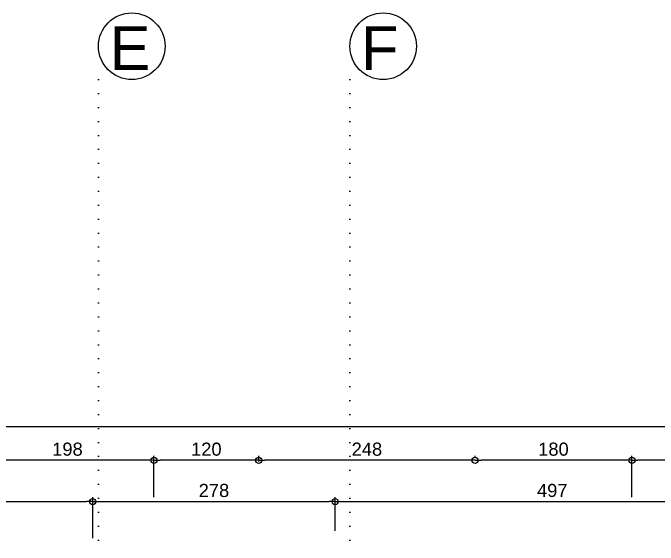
# Model space of a CAD drawing. Header units: millimetres. Extents: x 768 to 14077, y 324 to 18132.
# Drawn here: x 3735 to 4474, y 8716 to 9326 of the extents above; entities that cross this region are included whole.
import ezdxf

# ---------------------------------------------------------------- set-up
doc = ezdxf.new("R2010")
doc.units = ezdxf.units.MM
doc.linetypes.add('DOT2', pattern=[3.175, 0, -3.175])
doc.layers.add('SEM_AKS', color=161, linetype='Continuous')
doc.styles.get("Standard").update_dxf_attribs({"font": 'arial.ttf'})
doc.dimstyles.new('1-50-2', dxfattribs={"dimtxt": 15, "dimasz": 7, "dimexe": 5, "dimexo": 5, "dimgap": 5, "dimtad": 1, "dimdec": 0, "dimtxsty": 'Standard', "dimblk": 'ORIGIN', "dimcen": 5, "dimdle": 7, "dimclrd": 256, "dimclre": 256, "dimclrt": 256, "dimadec": 0, "dimazin": 0, "dimtfac": 1, "dimtdec": 0, "dimtix": 1, "dimtmove": 0, "dimatfit": 3, "dimldrblk": 'ORIGIN', "dimfxl": 1, "dimlwd": -1, "dimlwe": -1, "dimarcsym": 0})

# ---------------------------------------------------------------- blocks, each defined once
blk = doc.blocks.new('_Origin')
at = {"color": 0, "linetype": 'ByBlock', "lineweight": -2}
blk.add_line((0, 0), (-1, 0), dxfattribs=at)
blk.add_circle((0, 0), 0.5, dxfattribs=at)
blk = doc.blocks.new('*D222')
at = {"transparency": 16777216}
for p, q in [((3310.33, 8732.79), (3310.33, 8771.23)), ((3826.45, 8724.47), (3826.45, 8771.23)), ((3317.33, 8766.23), (3819.45, 8766.23))]:
    blk.add_line(p, q, dxfattribs=at)
at = {"layer": 'Defpoints', "color": 0, "transparency": 16777216}
for p in [(3826.45, 8766.23), (3310.33, 8727.79), (3826.45, 8719.47)]:
    blk.add_point(p, dxfattribs=at)
at = {"transparency": 16777216, "xscale": 7, "yscale": 7, "zscale": 7, "rotation": 180}
blk.add_blockref('_Origin', (3310.33, 8766.23), dxfattribs=at)
at = {"transparency": 16777216, "xscale": 7, "yscale": 7, "zscale": 7}
blk.add_blockref('_Origin', (3826.45, 8766.23), dxfattribs=at)
at = {"transparency": 16777216, "insert": (3568.39, 8778.88), "char_height": 15, "attachment_point": 5}
blk.add_mtext('516', dxfattribs=at)
blk = doc.blocks.new('*D223')
at = {"transparency": 16777216}
for p, q in [((3826.45, 8724.47), (3826.45, 8771.23)), ((4104.22, 8732.95), (4104.22, 8771.23)), ((3833.45, 8766.23), (4097.22, 8766.23))]:
    blk.add_line(p, q, dxfattribs=at)
at = {"layer": 'Defpoints', "color": 0, "transparency": 16777216}
for p in [(4104.22, 8766.23), (4104.22, 8727.95), (3826.45, 8719.47)]:
    blk.add_point(p, dxfattribs=at)
at = {"transparency": 16777216, "xscale": 7, "yscale": 7, "zscale": 7, "rotation": 180}
blk.add_blockref('_Origin', (3826.45, 8766.23), dxfattribs=at)
at = {"transparency": 16777216, "xscale": 7, "yscale": 7, "zscale": 7}
blk.add_blockref('_Origin', (4104.22, 8766.23), dxfattribs=at)
at = {"transparency": 16777216, "insert": (3965.34, 8778.88), "char_height": 15, "attachment_point": 5}
blk.add_mtext('278', dxfattribs=at)
blk = doc.blocks.new('*D224')
at = {"transparency": 16777216}
for p, q in [((4104.22, 8732.95), (4104.22, 8771.23)), ((4601.68, 8736.29), (4601.68, 8771.23)), ((4111.22, 8766.23), (4594.68, 8766.23))]:
    blk.add_line(p, q, dxfattribs=at)
at = {"layer": 'Defpoints', "color": 0, "transparency": 16777216}
for p in [(4601.68, 8766.23), (4601.68, 8731.29), (4104.22, 8727.95)]:
    blk.add_point(p, dxfattribs=at)
at = {"transparency": 16777216, "xscale": 7, "yscale": 7, "zscale": 7, "rotation": 180}
blk.add_blockref('_Origin', (4104.22, 8766.23), dxfattribs=at)
at = {"transparency": 16777216, "xscale": 7, "yscale": 7, "zscale": 7}
blk.add_blockref('_Origin', (4601.68, 8766.23), dxfattribs=at)
at = {"transparency": 16777216, "insert": (4352.95, 8778.88), "char_height": 15, "attachment_point": 5}
blk.add_mtext('497', dxfattribs=at)
blk = doc.blocks.new('*D226')
at = {"transparency": 16777216}
for p, q in [((4444.15, 8771.23), (4444.15, 8818.5)), ((4744.29, 8813.5), (4451.15, 8813.5)), ((4751.29, 8771.23), (4751.29, 8818.5))]:
    blk.add_line(p, q, dxfattribs=at)
at = {"layer": 'Defpoints', "color": 0, "transparency": 16777216}
for p in [(4444.15, 8813.5), (4444.15, 8766.23), (4751.29, 8766.23)]:
    blk.add_point(p, dxfattribs=at)
at = {"transparency": 16777216, "xscale": 7, "yscale": 7, "zscale": 7, "rotation": 180}
blk.add_blockref('_Origin', (4444.15, 8813.5), dxfattribs=at)
at = {"transparency": 16777216, "xscale": 7, "yscale": 7, "zscale": 7}
blk.add_blockref('_Origin', (4751.29, 8813.5), dxfattribs=at)
at = {"transparency": 16777216, "insert": (4597.72, 8826.17), "char_height": 15, "attachment_point": 5}
blk.add_mtext('307', dxfattribs=at)
blk = doc.blocks.new('*D227')
at = {"transparency": 16777216}
for p, q in [((4264.49, 8816.58), (4264.49, 8818.5)), ((4437.15, 8813.5), (4271.49, 8813.5)), ((4444.15, 8771.23), (4444.15, 8818.5))]:
    blk.add_line(p, q, dxfattribs=at)
at = {"layer": 'Defpoints', "color": 0, "transparency": 16777216}
for p in [(4264.49, 8813.5), (4264.49, 8811.58), (4444.15, 8766.23)]:
    blk.add_point(p, dxfattribs=at)
at = {"transparency": 16777216, "xscale": 7, "yscale": 7, "zscale": 7, "rotation": 180}
blk.add_blockref('_Origin', (4264.49, 8813.5), dxfattribs=at)
at = {"transparency": 16777216, "xscale": 7, "yscale": 7, "zscale": 7}
blk.add_blockref('_Origin', (4444.15, 8813.5), dxfattribs=at)
at = {"transparency": 16777216, "insert": (4354.32, 8826.16), "char_height": 15, "attachment_point": 5}
blk.add_mtext('180', dxfattribs=at)
blk = doc.blocks.new('*D228')
at = {"transparency": 16777216}
for p, q in [((4016.63, 8811.95), (4016.63, 8818.5)), ((4257.49, 8813.5), (4023.63, 8813.5)), ((4264.49, 8816.58), (4264.49, 8818.5))]:
    blk.add_line(p, q, dxfattribs=at)
at = {"layer": 'Defpoints', "color": 0, "transparency": 16777216}
for p in [(4016.63, 8813.5), (4264.49, 8811.58), (4016.63, 8806.95)]:
    blk.add_point(p, dxfattribs=at)
at = {"transparency": 16777216, "xscale": 7, "yscale": 7, "zscale": 7, "rotation": 180}
blk.add_blockref('_Origin', (4016.63, 8813.5), dxfattribs=at)
at = {"transparency": 16777216, "xscale": 7, "yscale": 7, "zscale": 7}
blk.add_blockref('_Origin', (4264.49, 8813.5), dxfattribs=at)
at = {"transparency": 16777216, "insert": (4140.56, 8826.16), "char_height": 15, "attachment_point": 5}
blk.add_mtext('248', dxfattribs=at)
blk = doc.blocks.new('*D229')
at = {"transparency": 16777216}
for p, q in [((3896.59, 8771.23), (3896.59, 8818.5)), ((4009.63, 8813.5), (3903.59, 8813.5)), ((4016.63, 8811.95), (4016.63, 8818.5))]:
    blk.add_line(p, q, dxfattribs=at)
at = {"layer": 'Defpoints', "color": 0, "transparency": 16777216}
for p in [(3896.59, 8813.5), (4016.63, 8806.95), (3896.59, 8766.23)]:
    blk.add_point(p, dxfattribs=at)
at = {"transparency": 16777216, "xscale": 7, "yscale": 7, "zscale": 7, "rotation": 180}
blk.add_blockref('_Origin', (3896.59, 8813.5), dxfattribs=at)
at = {"transparency": 16777216, "xscale": 7, "yscale": 7, "zscale": 7}
blk.add_blockref('_Origin', (4016.63, 8813.5), dxfattribs=at)
at = {"transparency": 16777216, "insert": (3956.61, 8826.16), "char_height": 15, "attachment_point": 5}
blk.add_mtext('120', dxfattribs=at)
blk = doc.blocks.new('*D230')
at = {"transparency": 16777216}
for p, q in [((3698.41, 8771.23), (3698.41, 8818.5)), ((3889.59, 8813.5), (3705.41, 8813.5)), ((3896.59, 8771.23), (3896.59, 8818.5))]:
    blk.add_line(p, q, dxfattribs=at)
at = {"layer": 'Defpoints', "color": 0, "transparency": 16777216}
for p in [(3698.41, 8813.5), (3698.41, 8766.23), (3896.59, 8766.23)]:
    blk.add_point(p, dxfattribs=at)
at = {"transparency": 16777216, "xscale": 7, "yscale": 7, "zscale": 7, "rotation": 180}
blk.add_blockref('_Origin', (3698.41, 8813.5), dxfattribs=at)
at = {"transparency": 16777216, "xscale": 7, "yscale": 7, "zscale": 7}
blk.add_blockref('_Origin', (3896.59, 8813.5), dxfattribs=at)
at = {"transparency": 16777216, "insert": (3797.5, 8826.16), "char_height": 15, "attachment_point": 5}
blk.add_mtext('198', dxfattribs=at)
blk = doc.blocks.new('*D241')
at = {"transparency": 16777216}
for p, q in [((1667.72, 8818.5), (1667.72, 8857.03)), ((4750.22, 8818.5), (4750.22, 8857.03)), ((1674.72, 8852.03), (4743.22, 8852.03))]:
    blk.add_line(p, q, dxfattribs=at)
at = {"layer": 'Defpoints', "color": 0, "transparency": 16777216}
for p in [(4750.22, 8852.03), (1667.72, 8813.5), (4750.22, 8813.5)]:
    blk.add_point(p, dxfattribs=at)
at = {"transparency": 16777216, "xscale": 7, "yscale": 7, "zscale": 7, "rotation": 180}
blk.add_blockref('_Origin', (1667.72, 8852.03), dxfattribs=at)
at = {"transparency": 16777216, "xscale": 7, "yscale": 7, "zscale": 7}
blk.add_blockref('_Origin', (4750.22, 8852.03), dxfattribs=at)
at = {"transparency": 16777216, "insert": (3208.97, 8864.69), "char_height": 15, "attachment_point": 5}
blk.add_mtext('3083', dxfattribs=at)

msp = doc.modelspace()

# ---------------------------------------------------------------- linework, layer by layer
at = {"layer": 'SEM_AKS', "linetype": 'DOT2', "ltscale": 5}
for p, q in [((3833.03, 9249.39), (3833.03, 7741.67)), ((4121.03, 9249.39), (4121.03, 6854.54))]:
    msp.add_line(p, q, dxfattribs=at)
at = {"layer": 'SEM_AKS', "ltscale": 5}
for centre in [(3871.17, 9287.53), (4159.17, 9287.53)]:
    msp.add_circle(centre, 38.14, dxfattribs=at)

# ---------------------------------------------------------------- texts
at = {"layer": 'SEM_AKS', "linetype": 'DOT2', "ltscale": 5}
for s, p in [('E', (3845.94, 9260.41)), ('F', (4133.94, 9260.41))]:
    msp.add_text(s, height=50, dxfattribs=at).set_placement(p)

# ---------------------------------------------------------------- dimensions: what is measured, and where the dimension line sits
for base, p1, p2, picture, middle in [((4750.224, 8852.0265), (1667.7151, 8813.5042), (4750.224, 8813.5042), '*D241', (3208.9696, 8864.6902)), ((4444.15, 8813.5), (4751.29, 8766.23), (4444.15, 8766.23), '*D226', (4597.72, 8826.17))]:
    dim = msp.add_linear_dim(base=base, p1=p1, p2=p2, dimstyle='1-50-2')
    dim.commit()
    dim.dimension.update_dxf_attribs({"geometry": picture, "text_midpoint": middle})
for base, p1, p2, picture, middle in [((3698.41, 8813.5), (3896.59, 8766.23), (3698.41, 8766.23), '*D230', (3797.5, 8826.16)), ((3896.59, 8813.5), (4016.63, 8806.95), (3896.59, 8766.23), '*D229', (3956.61, 8826.16)), ((4016.63, 8813.5), (4264.49, 8811.58), (4016.63, 8806.95), '*D228', (4140.56, 8826.16)), ((4264.49, 8813.5), (4444.15, 8766.23), (4264.49, 8811.58), '*D227', (4354.32, 8826.16)), ((3826.45, 8766.23), (3310.33, 8727.79), (3826.45, 8719.47), '*D222', (3568.39, 8778.88)), ((4104.22, 8766.23), (3826.45, 8719.47), (4104.22, 8727.95), '*D223', (3965.34, 8778.88)), ((4601.68, 8766.23), (4104.22, 8727.95), (4601.68, 8731.29), '*D224', (4352.95, 8778.88))]:
    dim = msp.add_linear_dim(base=base, p1=p1, p2=p2, dimstyle='1-50-2', override={"dimtmove": 1})
    dim.commit()
    dim.dimension.update_dxf_attribs({"geometry": picture, "text_midpoint": middle})

doc.saveas('drawing.dxf')
